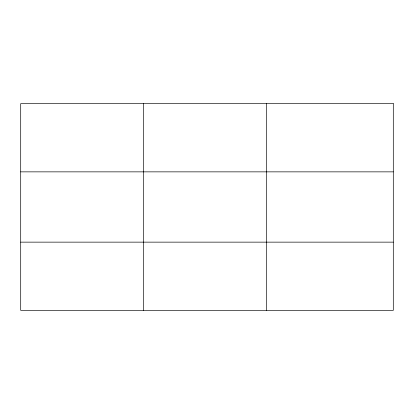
<?xml version="1.0" encoding="UTF-8"?>
<svg xmlns="http://www.w3.org/2000/svg" width="414" height="414" viewBox="0 0 414 414"><rect width="100%" height="100%" fill="white"/><g stroke="black" fill="none" stroke-linecap="round" stroke-linejoin="round"><path stroke-width="0.62" d="M143.658 310.36L143.658 103.64M266.616 310.36L266.616 103.64M20.7 171.857L393.3 171.857M20.7 242.143L393.3 242.143M393.3 103.64L393.3 310.36L20.7 310.36L20.7 103.64L393.3 103.64"/></g></svg>
